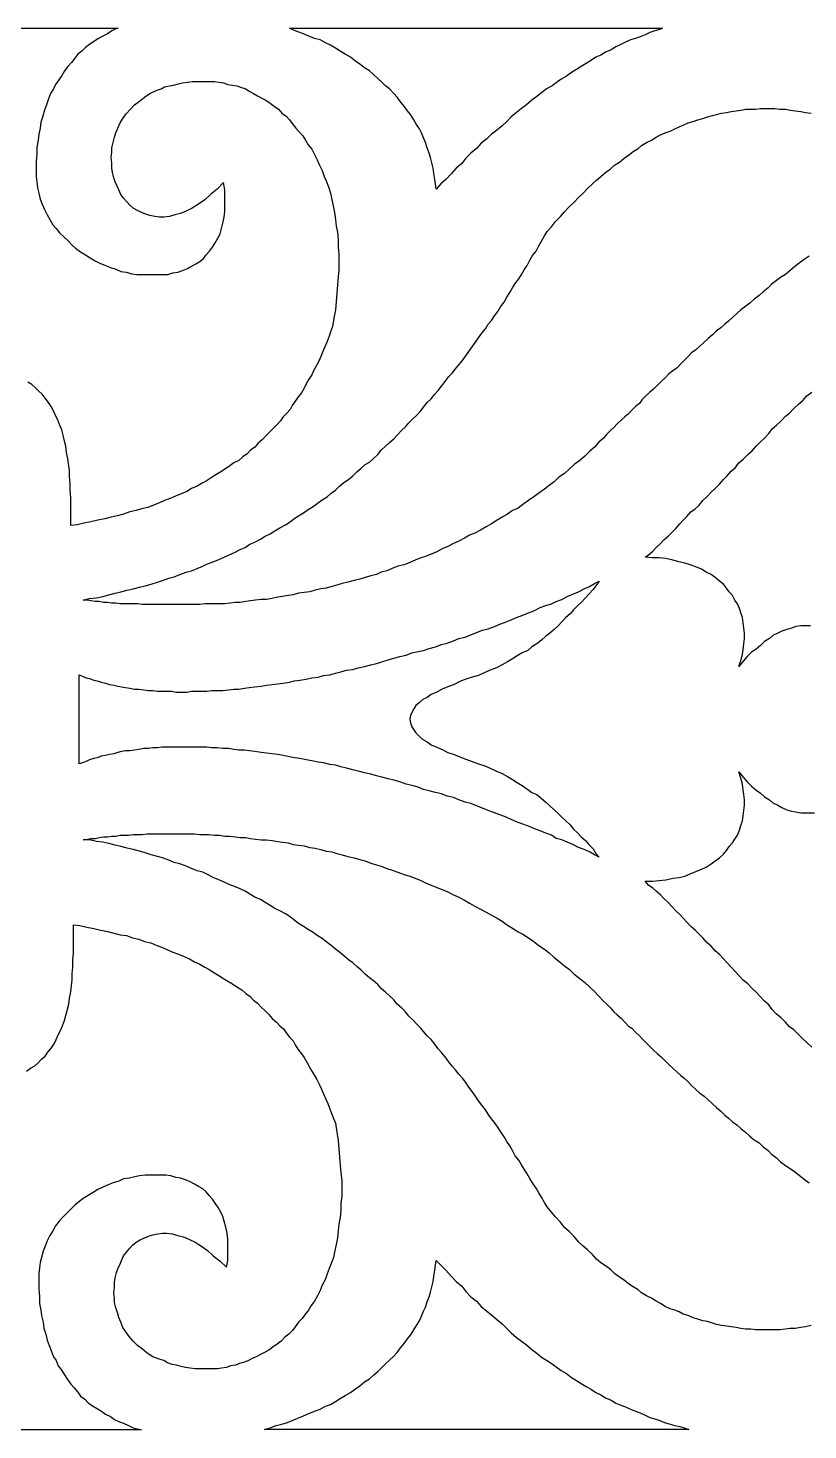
# Model space of a CAD drawing. Extents: x -372 to 372, y -358 to 358.
# Drawn here: x 85.7 to 124.2, y -146.8 to -77.5 of the extents above; entities that cross this region are included whole.
import ezdxf

# ---------------------------------------------------------------- set-up
doc = ezdxf.new("R2010")
doc.units = 0
doc.layers.add('LAYER_1', color=18, linetype='CONTINUOUS')

msp = doc.modelspace()

# ---------------------------------------------------------------- linework, layer by layer
at = {"layer": 'LAYER_1'}
for points in [[(71.562, -77.507), (90.124, -77.507), (90.039, -77.538), (89.798, -77.65), (89.592, -77.799), (89.352, -77.911), (89.146, -78.022), (88.906, -78.171), (88.7, -78.321), (88.494, -78.47), (88.322, -78.656), (88.116, -78.805), (87.979, -78.991), (87.807, -79.215), (87.636, -79.401), (87.464, -79.625), (87.327, -79.848), (87.19, -80.072), (87.018, -80.295), (86.915, -80.519), (86.778, -80.743), (86.675, -81.003), (86.572, -81.302), (86.469, -81.562), (86.4, -81.861), (86.297, -82.159), (86.263, -82.457), (86.194, -82.755), (86.16, -83.053), (86.091, -83.388), (86.091, -83.724), (86.057, -84.096), (86.057, -84.469), (86.057, -84.842), (86.091, -85.102), (86.125, -85.401), (86.194, -85.661), (86.263, -85.959), (86.366, -86.22), (86.469, -86.481), (86.606, -86.742), (86.743, -86.966), (86.881, -87.226), (87.052, -87.413), (87.224, -87.636), (87.43, -87.823), (87.636, -88.009), (87.842, -88.233), (88.013, -88.382), (88.254, -88.568), (88.494, -88.717), (88.734, -88.866), (88.975, -89.015), (89.215, -89.127), (89.489, -89.239), (89.73, -89.35), (90.004, -89.425), (90.245, -89.537), (90.519, -89.574), (90.794, -89.648), (91.034, -89.686), (92.579, -89.686), (92.819, -89.611), (93.059, -89.574), (93.3, -89.499), (93.54, -89.388), (93.746, -89.276), (93.952, -89.164), (94.158, -89.052), (94.33, -88.903), (94.467, -88.717), (94.638, -88.531), (94.776, -88.344), (94.913, -88.121), (95.05, -87.897), (95.153, -87.674), (95.222, -87.413), (95.291, -87.152), (95.359, -86.854), (95.394, -86.556), (95.394, -86.22), (95.394, -85.885), (95.394, -85.512), (95.325, -85.14), (95.016, -85.475), (94.673, -85.736), (94.398, -85.997), (94.089, -86.22), (93.78, -86.407), (93.471, -86.556), (93.197, -86.667), (92.922, -86.742), (92.648, -86.817), (92.373, -86.854), (92.167, -86.854), (91.927, -86.817), (91.686, -86.779), (91.48, -86.705), (91.274, -86.63), (91.068, -86.518), (90.863, -86.407), (90.691, -86.258), (90.554, -86.109), (90.382, -85.922), (90.245, -85.736), (90.142, -85.512), (90.073, -85.326), (89.97, -85.102), (89.901, -84.916), (89.833, -84.655), (89.798, -84.432), (89.798, -84.171), (89.764, -83.91), (89.798, -83.649), (89.798, -83.426), (89.867, -83.165), (89.936, -82.904), (90.004, -82.68), (90.107, -82.457), (90.21, -82.196), (90.348, -81.972), (90.519, -81.749), (90.725, -81.525), (90.931, -81.302), (91.171, -81.115), (91.412, -80.929), (91.686, -80.743), (91.995, -80.594), (92.236, -80.519), (92.407, -80.407), (92.648, -80.37), (92.853, -80.333), (93.094, -80.258), (93.3, -80.221), (93.54, -80.184), (93.78, -80.146), (94.879, -80.146), (95.085, -80.184), (95.325, -80.221), (95.531, -80.295), (95.771, -80.333), (95.977, -80.37), (96.218, -80.445), (96.423, -80.519), (96.595, -80.631), (96.801, -80.743), (97.007, -80.854), (97.213, -80.966), (97.419, -81.078), (97.625, -81.227), (97.831, -81.376), (98.037, -81.525), (98.209, -81.711), (98.414, -81.861), (98.586, -82.047), (98.723, -82.233), (98.895, -82.457), (99.067, -82.643), (99.238, -82.829), (99.376, -83.053), (99.513, -83.277), (99.685, -83.5), (99.822, -83.761), (99.959, -84.022), (100.062, -84.283), (100.199, -84.543), (100.302, -84.842), (100.405, -85.065), (100.508, -85.363), (100.611, -85.661), (100.68, -85.997), (100.749, -86.295), (100.817, -86.63), (100.852, -86.966), (100.886, -87.301), (100.955, -87.599), (100.989, -87.972), (100.989, -88.344), (101.023, -88.68), (101.023, -89.09), (101.023, -89.462), (100.989, -89.798), (100.955, -90.207), (100.92, -90.617), (100.886, -91.027), (100.852, -91.437), (100.783, -91.847), (100.714, -92.257), (100.611, -92.518), (100.543, -92.741), (100.44, -93.002), (100.337, -93.263), (100.234, -93.487), (100.131, -93.747), (100.028, -93.971), (99.925, -94.195), (99.788, -94.418), (99.685, -94.642), (99.547, -94.865), (99.41, -95.089), (99.307, -95.312), (99.17, -95.536), (99.032, -95.722), (98.861, -95.946), (98.723, -96.17), (98.62, -96.356), (98.449, -96.542), (98.277, -96.728), (98.14, -96.915), (97.968, -97.101), (97.797, -97.287), (97.591, -97.474), (97.419, -97.66), (97.247, -97.846), (97.041, -98.033), (96.87, -98.219), (96.664, -98.368), (96.492, -98.554), (96.286, -98.703), (96.08, -98.89), (95.84, -99.002), (95.634, -99.151), (95.428, -99.3), (95.188, -99.449), (94.947, -99.598), (94.707, -99.747), (94.467, -99.896), (94.261, -100.008), (94.021, -100.157), (93.746, -100.268), (93.506, -100.418), (93.231, -100.529), (92.956, -100.641), (92.682, -100.753), (92.407, -100.865), (92.167, -100.976), (91.858, -101.088), (91.583, -101.2), (91.274, -101.275), (91, -101.349), (90.691, -101.424), (90.382, -101.535), (90.073, -101.61), (89.764, -101.684), (89.455, -101.759), (89.112, -101.834), (88.769, -101.908), (88.425, -101.983), (88.082, -102.057), (87.773, -102.094), (87.773, -101.722), (87.773, -101.386), (87.773, -101.051), (87.773, -100.716), (87.739, -100.343), (87.739, -100.008), (87.704, -99.672), (87.704, -99.374), (87.67, -99.039), (87.636, -98.778), (87.567, -98.48), (87.533, -98.182), (87.464, -97.921), (87.395, -97.623), (87.327, -97.362), (87.224, -97.101), (87.121, -96.84), (87.018, -96.654), (86.915, -96.43), (86.812, -96.207), (86.675, -96.02), (86.503, -95.797), (86.366, -95.611), (86.194, -95.462), (86.022, -95.275), (85.851, -95.126), (85.645, -95.014)], [(124.263, -88.791), (124.022, -88.941), (123.782, -89.127), (123.542, -89.313), (123.336, -89.499), (123.096, -89.686), (122.855, -89.835), (122.649, -89.984), (122.409, -90.17), (122.237, -90.356), (121.997, -90.543), (121.791, -90.729), (121.551, -90.915), (121.345, -91.102), (121.139, -91.251), (120.899, -91.437), (120.693, -91.623), (120.487, -91.81), (120.281, -91.996), (120.109, -92.145), (119.903, -92.331), (119.697, -92.48), (119.491, -92.667), (119.285, -92.853), (119.079, -93.039), (118.873, -93.226), (118.667, -93.412), (118.461, -93.561), (118.29, -93.747), (118.084, -93.934), (117.912, -94.12), (117.741, -94.306), (117.535, -94.455), (117.329, -94.604), (117.157, -94.791), (116.951, -94.977), (116.779, -95.163), (116.573, -95.35), (116.402, -95.499), (116.196, -95.685), (116.024, -95.871), (115.887, -96.058), (115.681, -96.207), (115.509, -96.393), (115.338, -96.579), (115.166, -96.728), (114.994, -96.878), (114.788, -97.064), (114.617, -97.25), (114.445, -97.399), (114.274, -97.586), (114.102, -97.772), (113.862, -97.995), (113.656, -98.219), (113.415, -98.443), (113.175, -98.666), (112.935, -98.89), (112.66, -99.076), (112.42, -99.3), (112.18, -99.523), (111.905, -99.71), (111.665, -99.933), (111.424, -100.119), (111.184, -100.306), (110.91, -100.492), (110.669, -100.678), (110.395, -100.865), (110.12, -101.051), (109.88, -101.237), (109.605, -101.349), (109.365, -101.535), (109.09, -101.684), (108.85, -101.834), (108.575, -102.02), (108.301, -102.169), (108.026, -102.318), (107.751, -102.467), (107.477, -102.579), (107.237, -102.728), (106.962, -102.877), (106.687, -102.989), (106.413, -103.138), (106.138, -103.25), (105.863, -103.399), (105.589, -103.51), (105.314, -103.622), (105.074, -103.697), (104.799, -103.808), (104.525, -103.92), (104.25, -104.032), (103.941, -104.107), (103.667, -104.218), (103.392, -104.33), (103.117, -104.405), (102.877, -104.516), (102.602, -104.591), (102.328, -104.666), (102.053, -104.74), (101.779, -104.815), (101.47, -104.889), (101.195, -104.964), (100.92, -105.038), (100.68, -105.113), (100.405, -105.187), (100.131, -105.224), (99.856, -105.299), (99.582, -105.374), (99.307, -105.411), (99.032, -105.448), (98.758, -105.523), (98.517, -105.56), (98.243, -105.597), (98.003, -105.634), (97.728, -105.709), (97.453, -105.746), (97.179, -105.746), (96.904, -105.783), (96.664, -105.821), (96.423, -105.858), (96.149, -105.895), (95.909, -105.895), (95.634, -105.932), (95.394, -105.97), (94.398, -105.97), (94.158, -106.007), (91.309, -106.007), (91.068, -105.97), (90.21, -105.97), (90.004, -105.932), (89.798, -105.932), (89.592, -105.895), (89.386, -105.895), (89.18, -105.858), (88.975, -105.858), (88.769, -105.821), (88.597, -105.783), (88.391, -105.783), (88.7, -105.709), (89.043, -105.672), (89.352, -105.597), (89.661, -105.523), (89.97, -105.448), (90.245, -105.374), (90.554, -105.299), (90.863, -105.224), (91.171, -105.15), (91.446, -105.075), (91.755, -105.001), (92.064, -104.889), (92.304, -104.815), (92.613, -104.703), (92.888, -104.628), (93.162, -104.516), (93.471, -104.405), (93.746, -104.33), (94.021, -104.218), (94.295, -104.107), (94.536, -103.995), (94.81, -103.883), (95.085, -103.771), (95.359, -103.659), (95.6, -103.548), (95.874, -103.436), (96.149, -103.287), (96.389, -103.175), (96.629, -103.026), (96.87, -102.914), (97.144, -102.765), (97.385, -102.616), (97.625, -102.504), (97.865, -102.355), (98.106, -102.206), (98.38, -102.057), (98.62, -101.908), (98.792, -101.759), (99.032, -101.61), (99.273, -101.461), (99.513, -101.312), (99.753, -101.163), (99.959, -101.014), (100.199, -100.827), (100.44, -100.678), (100.646, -100.492), (100.852, -100.343), (101.058, -100.157), (101.264, -99.97), (101.504, -99.821), (101.71, -99.635), (101.916, -99.449), (102.122, -99.262), (102.328, -99.076), (102.534, -98.964), (102.74, -98.778), (102.946, -98.592), (103.117, -98.368), (103.323, -98.182), (103.529, -97.995), (103.735, -97.809), (103.907, -97.623), (104.113, -97.399), (104.319, -97.213), (104.49, -97.027), (104.696, -96.803), (104.868, -96.654), (105.074, -96.43), (105.211, -96.244), (105.383, -96.02), (105.589, -95.834), (105.76, -95.611), (105.932, -95.424), (106.104, -95.201), (106.275, -94.977), (106.447, -94.754), (106.619, -94.567), (106.79, -94.344), (106.962, -94.157), (107.134, -93.934), (107.305, -93.71), (107.442, -93.487), (107.614, -93.263), (107.786, -93.039), (107.923, -92.816), (108.095, -92.592), (108.266, -92.369), (108.404, -92.145), (108.575, -91.959), (108.713, -91.735), (108.884, -91.512), (109.022, -91.288), (109.193, -91.064), (109.33, -90.804), (109.468, -90.58), (109.605, -90.356), (109.742, -90.133), (109.914, -89.909), (110.051, -89.686), (110.189, -89.462), (110.326, -89.239), (110.463, -88.978), (110.601, -88.754), (110.772, -88.531), (110.91, -88.27), (111.047, -88.046), (111.184, -87.785), (111.321, -87.562), (111.527, -87.338), (111.733, -87.077), (111.974, -86.817), (112.18, -86.593), (112.42, -86.332), (112.66, -86.109), (112.866, -85.885), (113.106, -85.661), (113.312, -85.438), (113.553, -85.214), (113.759, -85.028), (113.965, -84.842), (114.205, -84.655), (114.445, -84.469), (114.651, -84.283), (114.891, -84.134), (115.132, -83.947), (115.338, -83.798), (115.578, -83.612), (115.818, -83.463), (115.99, -83.314), (116.23, -83.165), (116.471, -83.053), (116.711, -82.904), (116.917, -82.792), (117.157, -82.68), (117.397, -82.606), (117.638, -82.494), (117.844, -82.382), (118.05, -82.308), (118.29, -82.196), (118.53, -82.121), (118.77, -82.047), (119.011, -81.972), (119.251, -81.898), (119.491, -81.823), (119.697, -81.786), (119.938, -81.711), (120.178, -81.674), (120.418, -81.637), (120.658, -81.6), (120.899, -81.562), (121.139, -81.525), (121.62, -81.525), (121.86, -81.488), (122.581, -81.488), (122.821, -81.525), (123.096, -81.525), (123.336, -81.562), (123.576, -81.6), (123.851, -81.637), (124.091, -81.674), (124.366, -81.711)], [(124.331, -107.05), (123.851, -107.05), (123.611, -107.088), (123.405, -107.162), (123.164, -107.237), (122.924, -107.311), (122.718, -107.423), (122.478, -107.535), (122.306, -107.684), (122.066, -107.833), (121.86, -108.019), (121.654, -108.206), (121.414, -108.355), (121.208, -108.578), (121.002, -108.802), (120.796, -109.063), (120.899, -108.764), (120.967, -108.466), (121.002, -108.243), (121.036, -107.945), (121.07, -107.684), (121.07, -107.423), (121.036, -107.162), (121.002, -106.901), (120.967, -106.64), (120.899, -106.417), (120.83, -106.193), (120.727, -105.97), (120.59, -105.783), (120.487, -105.56), (120.315, -105.374), (120.178, -105.187), (120.041, -105.001), (119.835, -104.852), (119.629, -104.666), (119.423, -104.516), (119.182, -104.405), (118.942, -104.256), (118.667, -104.144), (118.393, -104.032), (118.118, -103.958), (117.844, -103.883), (117.535, -103.808), (117.191, -103.734), (116.848, -103.697), (116.505, -103.697), (116.162, -103.659), (116.333, -103.548), (116.539, -103.361), (116.711, -103.175), (116.917, -102.989), (117.088, -102.802), (117.294, -102.616), (117.5, -102.43), (117.672, -102.243), (117.878, -102.02), (118.05, -101.834), (118.221, -101.647), (118.427, -101.424), (118.633, -101.275), (118.839, -101.088), (119.011, -100.865), (119.217, -100.678), (119.423, -100.455), (119.629, -100.268), (119.835, -100.045), (120.041, -99.821), (120.212, -99.635), (120.418, -99.411), (120.624, -99.225), (120.796, -99.002), (121.002, -98.815), (121.242, -98.592), (121.448, -98.405), (121.654, -98.182), (121.86, -97.958), (122.066, -97.772), (122.272, -97.548), (122.443, -97.325), (122.649, -97.138), (122.89, -96.915), (123.096, -96.691), (123.302, -96.542), (123.508, -96.319), (123.748, -96.095), (123.954, -95.909), (124.16, -95.685), (124.4, -95.499)], [(124.4, -127.88), (124.16, -127.657), (123.954, -127.471), (123.748, -127.247), (123.508, -127.023), (123.302, -126.874), (123.096, -126.651), (122.89, -126.427), (122.649, -126.241), (122.443, -126.017), (122.272, -125.794), (122.066, -125.607), (121.86, -125.384), (121.654, -125.16), (121.448, -124.974), (121.242, -124.75), (121.002, -124.564), (120.796, -124.34), (120.624, -124.154), (120.418, -123.931), (120.212, -123.707), (120.041, -123.521), (119.835, -123.297), (119.629, -123.111), (119.423, -122.887), (119.217, -122.701), (119.011, -122.477), (118.839, -122.291), (118.633, -122.105), (118.427, -121.918), (118.221, -121.695), (118.05, -121.508), (117.878, -121.322), (117.672, -121.136), (117.5, -120.949), (117.294, -120.726), (117.088, -120.54), (116.917, -120.353), (116.711, -120.167), (116.539, -120.018), (116.333, -119.869), (116.162, -119.683), (116.505, -119.683), (116.848, -119.645), (117.191, -119.608), (117.535, -119.533), (117.844, -119.496), (118.118, -119.422), (118.393, -119.31), (118.667, -119.198), (118.942, -119.086), (119.182, -118.975), (119.423, -118.825), (119.629, -118.676), (119.835, -118.527), (120.041, -118.341), (120.178, -118.155), (120.315, -117.968), (120.487, -117.782), (120.59, -117.596), (120.727, -117.409), (120.83, -117.149), (120.899, -116.925), (120.967, -116.701), (121.002, -116.441), (121.036, -116.18), (121.07, -115.919), (121.07, -115.658), (121.036, -115.397), (121.002, -115.174), (120.967, -114.876), (120.899, -114.577), (120.796, -114.279), (121.002, -114.54), (121.208, -114.764), (121.414, -114.987), (121.654, -115.174), (121.86, -115.323), (122.066, -115.509), (122.306, -115.658), (122.478, -115.807), (122.718, -115.919), (122.924, -116.031), (123.164, -116.143), (123.405, -116.217), (123.611, -116.254), (123.851, -116.292), (124.537, -116.292)], [(124.366, -141.63), (124.091, -141.705), (123.851, -141.742), (123.576, -141.78), (123.336, -141.78), (123.096, -141.817), (122.821, -141.854), (121.62, -141.854), (121.379, -141.817), (121.139, -141.817), (120.899, -141.78), (120.658, -141.742), (120.418, -141.705), (120.178, -141.668), (119.938, -141.63), (119.697, -141.593), (119.491, -141.519), (119.251, -141.444), (119.011, -141.407), (118.77, -141.332), (118.53, -141.258), (118.29, -141.146), (118.05, -141.072), (117.844, -140.96), (117.638, -140.885), (117.397, -140.811), (117.157, -140.699), (116.917, -140.55), (116.711, -140.438), (116.471, -140.289), (116.23, -140.177), (115.99, -140.028), (115.818, -139.879), (115.578, -139.73), (115.338, -139.581), (115.132, -139.395), (114.891, -139.246), (114.651, -139.059), (114.445, -138.873), (114.205, -138.687), (113.965, -138.538), (113.759, -138.351), (113.553, -138.128), (113.312, -137.904), (113.106, -137.718), (112.866, -137.494), (112.66, -137.233), (112.42, -137.01), (112.18, -136.786), (111.974, -136.525), (111.733, -136.265), (111.527, -136.041), (111.321, -135.78), (111.184, -135.557), (111.047, -135.296), (110.91, -135.072), (110.772, -134.849), (110.601, -134.588), (110.463, -134.364), (110.326, -134.141), (110.189, -133.917), (110.051, -133.693), (109.914, -133.47), (109.742, -133.246), (109.605, -132.985), (109.468, -132.762), (109.33, -132.538), (109.193, -132.315), (109.022, -132.054), (108.884, -131.83), (108.713, -131.607), (108.575, -131.42), (108.404, -131.197), (108.266, -130.973), (108.095, -130.75), (107.923, -130.526), (107.786, -130.302), (107.614, -130.079), (107.442, -129.855), (107.305, -129.632), (107.134, -129.408), (106.962, -129.222), (106.79, -128.998), (106.619, -128.812), (106.447, -128.588), (106.275, -128.365), (106.104, -128.141), (105.932, -127.955), (105.76, -127.731), (105.589, -127.508), (105.383, -127.321), (105.211, -127.098), (105.074, -126.949), (104.868, -126.725), (104.696, -126.539), (104.49, -126.353), (104.319, -126.129), (104.113, -125.943), (103.907, -125.756), (103.735, -125.533), (103.529, -125.347), (103.323, -125.16), (103.117, -124.974), (102.946, -124.788), (102.74, -124.601), (102.534, -124.452), (102.328, -124.266), (102.122, -124.08), (101.916, -123.893), (101.71, -123.707), (101.504, -123.558), (101.264, -123.372), (101.058, -123.185), (100.852, -123.036), (100.646, -122.85), (100.44, -122.701), (100.199, -122.515), (99.959, -122.365), (99.753, -122.216), (99.513, -122.067), (99.273, -121.918), (99.032, -121.769), (98.792, -121.583), (98.62, -121.434), (98.38, -121.285), (98.106, -121.136), (97.865, -121.024), (97.625, -120.875), (97.385, -120.726), (97.144, -120.577), (96.87, -120.465), (96.629, -120.316), (96.389, -120.167), (96.149, -120.055), (95.874, -119.943), (95.6, -119.832), (95.359, -119.72), (95.085, -119.608), (94.81, -119.496), (94.536, -119.347), (94.295, -119.235), (94.021, -119.161), (93.746, -119.049), (93.471, -118.937), (93.162, -118.825), (92.888, -118.751), (92.613, -118.639), (92.304, -118.527), (92.064, -118.453), (91.755, -118.378), (91.446, -118.267), (91.171, -118.192), (90.863, -118.117), (90.554, -118.043), (90.245, -117.968), (89.97, -117.894), (89.661, -117.819), (89.352, -117.745), (89.043, -117.708), (88.7, -117.633), (88.391, -117.633), (88.597, -117.596), (88.769, -117.559), (88.975, -117.559), (89.18, -117.521), (89.386, -117.484), (89.592, -117.484), (89.798, -117.447), (90.004, -117.447), (90.21, -117.409), (90.622, -117.409), (90.863, -117.372), (91.309, -117.372), (91.549, -117.335), (93.883, -117.335), (94.158, -117.372), (94.604, -117.372), (94.879, -117.409), (95.119, -117.409), (95.394, -117.447), (95.634, -117.447), (95.909, -117.484), (96.149, -117.521), (96.423, -117.521), (96.664, -117.559), (96.904, -117.596), (97.179, -117.633), (97.453, -117.633), (97.728, -117.67), (98.003, -117.708), (98.243, -117.745), (98.517, -117.782), (98.758, -117.857), (99.032, -117.894), (99.307, -117.931), (99.582, -118.006), (99.856, -118.043), (100.131, -118.117), (100.405, -118.192), (100.68, -118.229), (100.92, -118.304), (101.195, -118.378), (101.47, -118.453), (101.779, -118.527), (102.053, -118.602), (102.328, -118.676), (102.602, -118.788), (102.877, -118.863), (103.117, -118.937), (103.392, -119.049), (103.667, -119.124), (103.941, -119.235), (104.25, -119.347), (104.525, -119.422), (104.799, -119.533), (105.074, -119.645), (105.314, -119.757), (105.589, -119.869), (105.863, -119.981), (106.138, -120.092), (106.413, -120.204), (106.687, -120.353), (106.962, -120.465), (107.237, -120.614), (107.477, -120.763), (107.751, -120.912), (108.026, -121.061), (108.301, -121.21), (108.575, -121.359), (108.85, -121.508), (109.09, -121.657), (109.365, -121.844), (109.605, -121.993), (109.88, -122.179), (110.12, -122.291), (110.395, -122.477), (110.669, -122.664), (110.91, -122.85), (111.184, -123.036), (111.424, -123.223), (111.665, -123.446), (111.905, -123.632), (112.18, -123.856), (112.42, -124.042), (112.66, -124.266), (112.935, -124.489), (113.175, -124.676), (113.415, -124.899), (113.656, -125.123), (113.862, -125.347), (114.102, -125.607), (114.274, -125.756), (114.445, -125.943), (114.617, -126.129), (114.788, -126.278), (114.994, -126.464), (115.166, -126.651), (115.338, -126.837), (115.509, -126.949), (115.681, -127.135), (115.887, -127.321), (116.024, -127.471), (116.196, -127.657), (116.402, -127.843), (116.573, -128.029), (116.779, -128.216), (116.951, -128.365), (117.157, -128.551), (117.329, -128.737), (117.535, -128.924), (117.741, -129.11), (117.912, -129.259), (118.084, -129.408), (118.29, -129.594), (118.461, -129.781), (118.667, -129.967), (118.873, -130.153), (119.079, -130.302), (119.285, -130.489), (119.491, -130.675), (119.697, -130.861), (119.903, -131.048), (120.109, -131.234), (120.281, -131.383), (120.487, -131.569), (120.693, -131.718), (120.899, -131.905), (121.139, -132.091), (121.345, -132.277), (121.551, -132.464), (121.791, -132.613), (121.997, -132.799), (122.237, -132.985), (122.409, -133.172), (122.649, -133.358), (122.855, -133.544), (123.096, -133.731), (123.336, -133.88), (123.542, -134.029), (123.782, -134.215), (124.022, -134.401), (124.263, -134.588)], [(85.58, -129.065), (85.786, -128.916), (85.992, -128.804), (86.163, -128.655), (86.335, -128.468), (86.506, -128.319), (86.644, -128.133), (86.815, -127.909), (86.953, -127.723), (87.056, -127.5), (87.159, -127.276), (87.262, -127.052), (87.365, -126.829), (87.468, -126.568), (87.536, -126.307), (87.605, -126.009), (87.674, -125.748), (87.708, -125.45), (87.777, -125.152), (87.811, -124.854), (87.845, -124.556), (87.845, -124.258), (87.88, -123.922), (87.88, -123.587), (87.914, -123.214), (87.914, -122.879), (87.914, -122.506), (87.914, -122.208), (87.914, -121.836), (88.223, -121.873), (88.566, -121.947), (88.909, -122.022), (89.253, -122.096), (89.596, -122.171), (89.905, -122.245), (90.214, -122.32), (90.523, -122.357), (90.832, -122.469), (91.141, -122.544), (91.415, -122.655), (91.724, -122.73), (91.999, -122.842), (92.308, -122.953), (92.548, -123.065), (92.823, -123.177), (93.097, -123.289), (93.372, -123.401), (93.646, -123.512), (93.887, -123.661), (94.161, -123.773), (94.402, -123.922), (94.608, -124.034), (94.848, -124.183), (95.088, -124.332), (95.328, -124.481), (95.569, -124.63), (95.775, -124.742), (95.981, -124.891), (96.221, -125.04), (96.427, -125.226), (96.633, -125.376), (96.805, -125.562), (97.011, -125.711), (97.182, -125.897), (97.388, -126.084), (97.56, -126.27), (97.731, -126.456), (97.937, -126.642), (98.109, -126.829), (98.281, -126.978), (98.418, -127.164), (98.59, -127.388), (98.761, -127.574), (98.864, -127.76), (99.001, -127.984), (99.173, -128.208), (99.31, -128.394), (99.448, -128.617), (99.551, -128.841), (99.688, -129.065), (99.825, -129.288), (99.928, -129.474), (100.066, -129.735), (100.169, -129.959), (100.272, -130.182), (100.375, -130.443), (100.478, -130.667), (100.581, -130.928), (100.684, -131.189), (100.752, -131.412), (100.855, -131.636), (100.924, -132.083), (100.992, -132.493), (101.027, -132.903), (101.061, -133.313), (101.095, -133.722), (101.13, -134.095), (101.164, -134.468), (101.164, -134.84), (101.164, -135.25), (101.13, -135.586), (101.13, -135.958), (101.095, -136.294), (101.027, -136.629), (100.992, -136.964), (100.958, -137.3), (100.889, -137.635), (100.821, -137.933), (100.752, -138.269), (100.649, -138.567), (100.546, -138.827), (100.443, -139.088), (100.34, -139.386), (100.203, -139.647), (100.1, -139.908), (99.963, -140.169), (99.825, -140.43), (99.654, -140.653), (99.516, -140.877), (99.379, -141.063), (99.207, -141.287), (99.036, -141.473), (98.864, -141.697), (98.727, -141.883), (98.555, -142.069), (98.349, -142.218), (98.178, -142.405), (97.972, -142.554), (97.766, -142.703), (97.56, -142.852), (97.354, -142.964), (97.148, -143.075), (96.942, -143.187), (96.736, -143.262), (96.564, -143.374), (96.358, -143.448), (96.118, -143.523), (95.912, -143.597), (95.672, -143.634), (95.466, -143.709), (95.226, -143.746), (95.02, -143.783), (93.921, -143.783), (93.681, -143.746), (93.44, -143.709), (93.235, -143.672), (92.994, -143.597), (92.788, -143.56), (92.548, -143.485), (92.376, -143.374), (92.136, -143.299), (91.827, -143.187), (91.553, -143.001), (91.312, -142.815), (91.072, -142.628), (90.866, -142.405), (90.66, -142.181), (90.488, -141.958), (90.351, -141.734), (90.248, -141.473), (90.145, -141.25), (90.076, -140.989), (90.008, -140.765), (89.939, -140.504), (89.939, -140.281), (89.905, -140.02), (89.939, -139.759), (89.939, -139.498), (89.973, -139.275), (90.042, -139.014), (90.111, -138.79), (90.214, -138.604), (90.282, -138.418), (90.385, -138.194), (90.523, -138.008), (90.694, -137.821), (90.832, -137.672), (91.003, -137.523), (91.209, -137.411), (91.415, -137.3), (91.621, -137.225), (91.827, -137.151), (92.067, -137.113), (92.308, -137.076), (92.514, -137.076), (92.788, -137.113), (93.063, -137.188), (93.338, -137.262), (93.612, -137.374), (93.921, -137.523), (94.23, -137.71), (94.539, -137.933), (94.814, -138.194), (95.157, -138.455), (95.466, -138.753), (95.534, -138.418), (95.534, -138.045), (95.534, -137.71), (95.534, -137.374), (95.5, -137.076), (95.431, -136.778), (95.363, -136.48), (95.294, -136.256), (95.191, -136.033), (95.054, -135.809), (94.917, -135.586), (94.779, -135.399), (94.608, -135.213), (94.47, -135.027), (94.299, -134.878), (94.093, -134.766), (93.887, -134.654), (93.681, -134.542), (93.44, -134.43), (93.2, -134.356), (92.96, -134.319), (92.72, -134.244), (92.479, -134.207), (91.45, -134.207), (91.175, -134.244), (90.935, -134.281), (90.66, -134.356), (90.385, -134.393), (90.145, -134.505), (89.87, -134.58), (89.63, -134.691), (89.356, -134.803), (89.115, -134.915), (88.875, -135.064), (88.635, -135.213), (88.394, -135.362), (88.154, -135.548), (87.982, -135.697), (87.777, -135.884), (87.571, -136.107), (87.365, -136.294), (87.193, -136.48), (87.021, -136.703), (86.884, -136.964), (86.747, -137.188), (86.609, -137.449), (86.506, -137.71), (86.403, -137.97), (86.335, -138.269), (86.266, -138.529), (86.232, -138.79), (86.197, -139.088), (86.197, -139.461), (86.197, -139.834), (86.232, -140.206), (86.232, -140.542), (86.3, -140.877), (86.335, -141.138), (86.403, -141.473), (86.438, -141.771), (86.541, -142.069), (86.609, -142.367), (86.712, -142.628), (86.815, -142.926), (86.918, -143.187), (87.056, -143.374), (87.159, -143.634), (87.33, -143.858), (87.468, -144.082), (87.605, -144.305), (87.777, -144.529), (87.948, -144.715), (88.12, -144.939), (88.257, -145.125), (88.463, -145.274), (88.635, -145.46), (88.841, -145.609), (89.047, -145.721), (89.287, -145.87), (89.493, -146.019), (89.733, -146.131), (89.939, -146.28), (90.179, -146.392), (90.385, -146.466), (90.626, -146.578), (90.866, -146.69), (91.141, -146.765), (91.257, -146.801), (80.858, -146.801)]]:
    msp.add_lwpolyline(points, dxfattribs=at)
for points in [[(116.882, -77.575), (116.642, -77.65), (116.402, -77.724), (116.162, -77.836), (115.921, -77.948), (115.681, -78.022), (115.441, -78.097), (115.2, -78.209), (114.96, -78.321), (114.72, -78.432), (114.48, -78.581), (114.205, -78.693), (113.965, -78.842), (113.724, -78.954), (113.518, -79.103), (113.244, -79.252), (113.003, -79.401), (112.763, -79.55), (112.523, -79.699), (112.283, -79.886), (112.008, -80.035), (111.768, -80.221), (111.562, -80.37), (111.287, -80.519), (111.047, -80.705), (110.807, -80.892), (110.566, -81.078), (110.292, -81.302), (110.051, -81.488), (109.811, -81.674), (109.536, -81.898), (109.33, -82.121), (109.09, -82.345), (108.816, -82.569), (108.575, -82.755), (108.335, -82.978), (108.06, -83.202), (107.82, -83.463), (107.545, -83.686), (107.305, -83.947), (107.099, -84.208), (106.825, -84.432), (106.584, -84.693), (106.31, -84.991), (106.069, -85.214), (105.829, -85.475), (105.795, -85.214), (105.76, -84.991), (105.726, -84.693), (105.692, -84.432), (105.623, -84.171), (105.555, -83.91), (105.486, -83.686), (105.383, -83.426), (105.314, -83.165), (105.211, -82.941), (105.108, -82.68), (105.005, -82.494), (104.868, -82.27), (104.731, -82.047), (104.559, -81.786), (104.422, -81.6), (104.25, -81.376), (104.078, -81.153), (103.907, -80.929), (103.735, -80.743), (103.529, -80.519), (103.323, -80.37), (103.152, -80.184), (102.946, -79.997), (102.74, -79.811), (102.534, -79.625), (102.293, -79.476), (102.053, -79.289), (101.847, -79.14), (101.607, -78.954), (101.332, -78.805), (101.092, -78.656), (100.852, -78.507), (100.611, -78.358), (100.371, -78.246), (100.096, -78.097), (99.822, -78.022), (99.547, -77.911), (99.273, -77.799), (98.998, -77.687), (98.723, -77.575), (98.577, -77.507), (117.029, -77.507)], [(113.724, -105.075), (113.587, -105.262), (113.381, -105.485), (113.209, -105.672), (113.003, -105.895), (112.832, -106.044), (112.626, -106.268), (112.454, -106.454), (112.248, -106.64), (112.042, -106.864), (111.871, -107.05), (111.665, -107.237), (111.459, -107.423), (111.253, -107.572), (111.047, -107.758), (110.807, -107.945), (110.566, -108.094), (110.36, -108.28), (110.086, -108.392), (109.845, -108.541), (109.605, -108.69), (109.365, -108.839), (109.09, -108.988), (108.816, -109.137), (108.507, -109.249), (108.232, -109.361), (107.923, -109.51), (107.614, -109.584), (107.305, -109.696), (106.996, -109.808), (106.722, -109.957), (106.413, -110.069), (106.138, -110.18), (105.863, -110.329), (105.589, -110.441), (105.383, -110.59), (105.177, -110.702), (105.005, -110.851), (104.834, -111), (104.731, -111.149), (104.628, -111.336), (104.559, -111.485), (104.525, -111.671), (104.559, -111.857), (104.628, -112.044), (104.731, -112.193), (104.834, -112.342), (105.005, -112.528), (105.177, -112.677), (105.383, -112.789), (105.589, -112.938), (105.863, -113.05), (106.138, -113.161), (106.413, -113.311), (106.722, -113.422), (106.996, -113.534), (107.305, -113.646), (107.614, -113.758), (107.923, -113.869), (108.232, -113.981), (108.507, -114.093), (108.816, -114.242), (109.09, -114.354), (109.365, -114.503), (109.605, -114.652), (109.845, -114.801), (110.086, -114.95), (110.36, -115.136), (110.566, -115.285), (110.807, -115.397), (111.047, -115.584), (111.253, -115.77), (111.459, -115.956), (111.665, -116.143), (111.871, -116.329), (112.042, -116.515), (112.248, -116.701), (112.454, -116.888), (112.626, -117.111), (112.832, -117.298), (113.003, -117.484), (113.209, -117.67), (113.381, -117.857), (113.587, -118.08), (113.724, -118.304), (113.896, -118.49), (113.656, -118.378), (113.415, -118.229), (113.141, -118.117), (112.866, -118.006), (112.592, -117.857), (112.317, -117.745), (112.042, -117.633), (111.768, -117.559), (111.527, -117.409), (111.253, -117.298), (110.978, -117.186), (110.669, -117.074), (110.395, -116.962), (110.12, -116.851), (109.811, -116.739), (109.536, -116.627), (109.296, -116.515), (108.987, -116.403), (108.713, -116.292), (108.404, -116.18), (108.129, -116.068), (107.82, -115.956), (107.545, -115.844), (107.271, -115.77), (106.962, -115.658), (106.687, -115.546), (106.378, -115.472), (106.104, -115.36), (105.795, -115.285), (105.486, -115.211), (105.211, -115.136), (104.937, -115.025), (104.628, -114.95), (104.353, -114.876), (104.044, -114.764), (103.735, -114.689), (103.461, -114.615), (103.152, -114.54), (102.877, -114.466), (102.602, -114.391), (102.293, -114.317), (101.984, -114.242), (101.71, -114.168), (101.401, -114.093), (101.126, -114.019), (100.852, -113.944), (100.577, -113.907), (100.268, -113.832), (99.994, -113.795), (99.685, -113.72), (99.41, -113.683), (99.101, -113.609), (98.826, -113.571), (98.586, -113.534), (98.277, -113.46), (98.003, -113.422), (97.728, -113.385), (97.453, -113.348), (97.179, -113.311), (96.87, -113.273), (96.595, -113.236), (96.355, -113.199), (96.08, -113.199), (95.84, -113.161), (95.565, -113.124), (95.291, -113.124), (95.016, -113.087), (94.741, -113.087), (94.501, -113.05), (92.27, -113.05), (92.064, -113.087), (91.824, -113.087), (91.618, -113.124), (91.377, -113.124), (91.137, -113.161), (90.931, -113.199), (90.691, -113.236), (90.485, -113.236), (90.279, -113.273), (90.107, -113.311), (89.901, -113.385), (89.695, -113.422), (89.489, -113.46), (89.283, -113.497), (89.078, -113.571), (88.906, -113.609), (88.7, -113.683), (88.528, -113.758), (88.357, -113.832), (88.185, -113.869), (88.185, -111.671), (88.185, -109.472), (88.357, -109.547), (88.528, -109.621), (88.7, -109.659), (88.906, -109.733), (89.078, -109.771), (89.283, -109.845), (89.489, -109.882), (89.695, -109.957), (89.901, -109.994), (90.107, -110.031), (90.279, -110.069), (90.485, -110.106), (90.691, -110.143), (90.931, -110.18), (91.137, -110.18), (91.377, -110.218), (91.618, -110.255), (91.824, -110.255), (92.064, -110.292), (92.751, -110.292), (92.991, -110.329), (93.506, -110.329), (93.746, -110.292), (94.501, -110.292), (94.741, -110.255), (95.291, -110.255), (95.565, -110.218), (95.84, -110.18), (96.08, -110.18), (96.355, -110.143), (96.595, -110.106), (96.87, -110.069), (97.179, -110.031), (97.453, -109.994), (97.728, -109.957), (98.003, -109.92), (98.277, -109.882), (98.586, -109.845), (98.826, -109.771), (99.101, -109.733), (99.41, -109.696), (99.685, -109.621), (99.994, -109.584), (100.268, -109.51), (100.577, -109.472), (100.852, -109.398), (101.126, -109.323), (101.401, -109.249), (101.71, -109.212), (101.984, -109.137), (102.293, -109.063), (102.602, -108.988), (102.877, -108.913), (103.152, -108.839), (103.461, -108.727), (103.735, -108.653), (104.044, -108.578), (104.353, -108.504), (104.628, -108.392), (104.937, -108.317), (105.211, -108.28), (105.486, -108.168), (105.795, -108.094), (106.104, -107.982), (106.378, -107.907), (106.687, -107.796), (106.962, -107.684), (107.271, -107.609), (107.545, -107.498), (107.82, -107.386), (108.129, -107.274), (108.404, -107.199), (108.713, -107.088), (108.987, -106.976), (109.296, -106.864), (109.536, -106.752), (109.811, -106.64), (110.12, -106.529), (110.395, -106.417), (110.669, -106.305), (110.978, -106.156), (111.253, -106.044), (111.527, -105.97), (111.768, -105.858), (112.042, -105.746), (112.317, -105.597), (112.592, -105.485), (112.866, -105.374), (113.141, -105.224), (113.415, -105.113), (113.656, -104.964), (113.896, -104.852)], [(106.069, -138.649), (106.31, -138.91), (106.584, -139.208), (106.825, -139.469), (107.099, -139.693), (107.305, -139.954), (107.545, -140.214), (107.82, -140.438), (108.06, -140.699), (108.335, -140.922), (108.575, -141.109), (108.816, -141.332), (109.09, -141.556), (109.33, -141.78), (109.536, -142.003), (109.811, -142.227), (110.051, -142.413), (110.292, -142.599), (110.566, -142.823), (110.807, -143.009), (111.047, -143.196), (111.287, -143.345), (111.562, -143.531), (111.768, -143.68), (112.008, -143.866), (112.283, -144.015), (112.523, -144.202), (112.763, -144.351), (113.003, -144.5), (113.244, -144.649), (113.518, -144.798), (113.724, -144.947), (113.965, -145.059), (114.205, -145.208), (114.48, -145.32), (114.72, -145.469), (114.96, -145.58), (115.2, -145.655), (115.441, -145.767), (115.681, -145.878), (115.921, -145.953), (116.162, -146.065), (116.402, -146.177), (116.642, -146.251), (116.882, -146.326), (117.123, -146.437), (117.397, -146.512), (117.638, -146.586), (117.878, -146.624), (118.084, -146.698), (118.324, -146.772), (97.352, -146.772), (97.625, -146.698), (97.934, -146.586), (98.209, -146.512), (98.483, -146.437), (98.723, -146.326), (98.998, -146.214), (99.273, -146.102), (99.547, -145.99), (99.822, -145.878), (100.096, -145.767), (100.371, -145.618), (100.611, -145.543), (100.852, -145.394), (101.092, -145.245), (101.332, -145.096), (101.607, -144.947), (101.847, -144.761), (102.053, -144.612), (102.293, -144.425), (102.534, -144.276), (102.74, -144.09), (102.946, -143.904), (103.152, -143.717), (103.323, -143.531), (103.529, -143.345), (103.735, -143.158), (103.907, -142.972), (104.078, -142.748), (104.25, -142.525), (104.422, -142.301), (104.559, -142.115), (104.731, -141.854), (104.868, -141.63), (105.005, -141.407), (105.108, -141.183), (105.211, -140.922), (105.314, -140.736), (105.383, -140.475), (105.486, -140.214), (105.555, -139.991), (105.623, -139.73), (105.692, -139.469), (105.726, -139.208), (105.76, -138.91), (105.795, -138.649), (105.829, -138.426)]]:
    msp.add_lwpolyline(points, close=True, dxfattribs=at)

doc.saveas('drawing.dxf')
